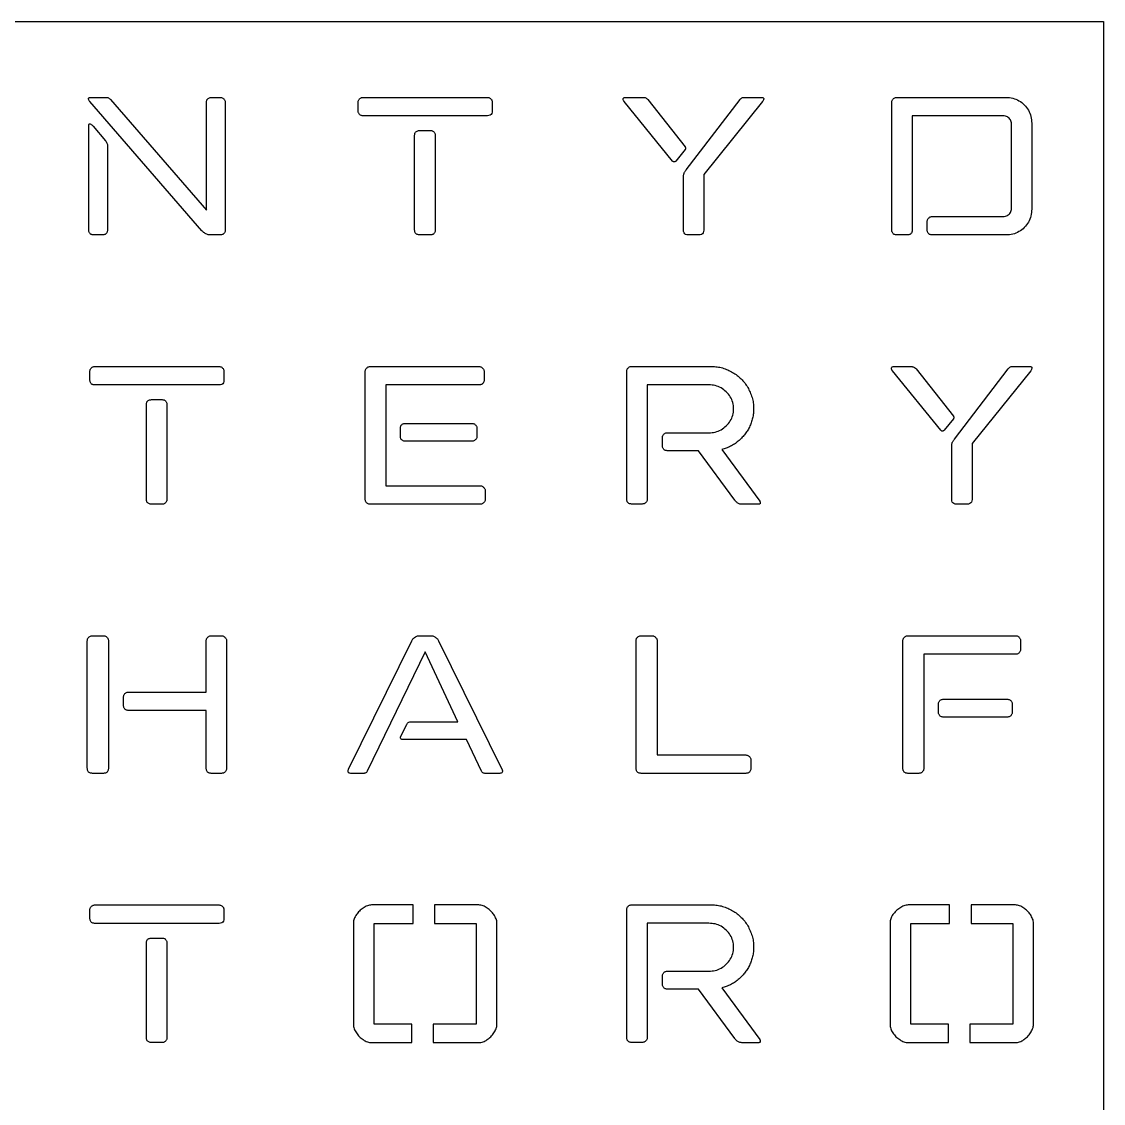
# Model space of a CAD drawing. Extents: x 0.1 to 64.9, y 0.1 to 64.9.
# Drawn here: x 32.5 to 64.91, y 32.49 to 64.9 of the extents above; entities that cross this region are included whole.
import ezdxf

# ---------------------------------------------------------------- set-up
doc = ezdxf.new("R2010")
doc.units = 0
doc.layers.add('Layer_2', color=7, linetype='CONTINUOUS')

msp = doc.modelspace()

# ---------------------------------------------------------------- linework, layer by layer
at = {"layer": 'Layer_2', "color": 7}
msp.add_lwpolyline([(0.090024, 64.89659), (64.90907, 64.89659), (64.90907, 0.09001), (0.090024, 0.09001)], close=True, dxfattribs=at)
for points in [[(34.559629, 62.627434), (35.046976, 62.627434)], [(35.166816, 62.563532), (38.034979, 59.248606), (38.034979, 62.475666)], [(38.186775, 62.627434), (38.450422, 62.627434)], [(42.725176, 62.627434), (46.456182, 62.627434)], [(50.587128, 62.627434), (51.138389, 62.627434)], [(51.258229, 62.563532), (52.376734, 61.141708)], [(52.40869, 60.45476), (54.022531, 62.563532)], [(54.13438, 62.627434), (54.669666, 62.627434)], [(58.712729, 62.627434), (61.988345, 62.627434)], [(37.899161, 58.633548), (34.54365, 62.499629)], [(38.60222, 62.475666), (38.60222, 58.649523)], [(42.581367, 62.228045), (42.581367, 62.483654)], [(46.599991, 62.483654), (46.599991, 62.228045)], [(52.001236, 60.718356), (50.55517, 62.499629)], [(54.693633, 62.499629), (52.935984, 60.318967)], [(58.56892, 58.649523), (58.56892, 62.475666)], [(46.456182, 62.076277), (42.725176, 62.076277)], [(61.908452, 62.076277), (59.184097, 62.076277), (59.184097, 58.649523)], [(34.511693, 58.649523), (34.511693, 61.788718)], [(34.639522, 61.764754), (35.015019, 61.325427)], [(44.426898, 61.63695), (44.746472, 61.63695)], [(62.156121, 59.30452), (62.156121, 61.828656)], [(62.763309, 61.85262), (62.763309, 59.280557)], [(44.275102, 58.649523), (44.275102, 61.49317)], [(44.890279, 61.49317), (44.890279, 58.649523)], [(35.070944, 61.197622), (35.070944, 58.649523)], [(52.376734, 61.06183), (52.097107, 60.718356)], [(52.935984, 60.318967), (52.935984, 58.649523)], [(52.328796, 58.649523), (52.328796, 60.263053)], [(59.775307, 59.056899), (61.908452, 59.056899)], [(59.6315, 58.649523), (59.6315, 58.905132)], [(34.927137, 58.505743), (34.6555, 58.505743)], [(38.450422, 58.505743), (38.154817, 58.505743)], [(44.746472, 58.505743), (44.426898, 58.505743)], [(52.784188, 58.505743), (52.472605, 58.505743)], [(59.04029, 58.505743), (58.712729, 58.505743)], [(61.988345, 58.505743), (59.775307, 58.505743)], [(34.687455, 54.563798), (38.418462, 54.563798)], [(42.936892, 54.563798), (46.204521, 54.563798)], [(50.77088, 54.567786), (53.167674, 54.567786)], [(58.624845, 54.563798), (59.176109, 54.563798)], [(59.295947, 54.499896), (60.414451, 53.078072)], [(60.446407, 52.391124), (62.060248, 54.499896)], [(62.1721, 54.563798), (62.707383, 54.563798)], [(34.543648, 54.164409), (34.543648, 54.420018)], [(38.562269, 54.420018), (38.562269, 54.164409)], [(42.793085, 50.585887), (42.793085, 54.41203)], [(46.356317, 54.41203), (46.356317, 54.156422)], [(50.627077, 50.589875), (50.627073, 54.416018)], [(60.038953, 52.65472), (58.592887, 54.435994)], [(62.73135, 54.435994), (60.973702, 52.255332)], [(38.418462, 54.012642), (34.687455, 54.012642)], [(46.204521, 54.012642), (43.408262, 54.012642), (43.408262, 50.993264)], [(53.087785, 54.01663), (51.242254, 54.01663), (51.242254, 50.589875)], [(36.389178, 53.573314), (36.70875, 53.573314)], [(36.237382, 50.585887), (36.237382, 53.429534)], [(36.852559, 53.429534), (36.852559, 50.585887)], [(43.991481, 52.862403), (45.996799, 52.862403)], [(60.414451, 52.998195), (60.134824, 52.65472)], [(43.847674, 52.471002), (43.847674, 52.718623)], [(46.140606, 52.718623), (46.140606, 52.471002)], [(51.841453, 52.578831), (53.087785, 52.578831)], [(45.996799, 52.327222), (43.991481, 52.327222)], [(51.697644, 52.18743), (51.697644, 52.435051)], [(60.366516, 50.585887), (60.366516, 52.199417)], [(60.973702, 52.255332), (60.973702, 50.585887)], [(53.862747, 50.565912), (52.776202, 52.04365), (51.841453, 52.04365)], [(53.479257, 52.083589), (54.613739, 50.533961)], [(43.408262, 50.993264), (46.244468, 50.993264)], [(46.388275, 50.841496), (46.388275, 50.585887)], [(36.70875, 50.442107), (36.389178, 50.442107)], [(46.244468, 50.442107), (42.936892, 50.442107)], [(51.090459, 50.446095), (50.770884, 50.446095)], [(54.581786, 50.438108), (54.078458, 50.438108)], [(60.821906, 50.442107), (60.510323, 50.442107)], [(34.467752, 42.53024), (34.467752, 46.348395)], [(34.619549, 46.500162), (34.9551, 46.500162)], [(35.098908, 46.348395), (35.098908, 42.53024)], [(35.698106, 44.814742), (38.030984, 44.814742), (38.030984, 46.348395)], [(38.174791, 46.500162), (38.486375, 46.500162)], [(38.638171, 46.348395), (38.638171, 42.53024)], [(42.293768, 42.506276), (44.187216, 46.348395)], [(44.402927, 46.500162), (44.778424, 46.500162)], [(44.994135, 46.348395), (46.887602, 42.506276)], [(50.906701, 42.53024), (50.906701, 46.356383)], [(51.058497, 46.500162), (51.38606, 46.500162)], [(51.537856, 46.356383), (51.537856, 42.929628), (54.198295, 42.929628)], [(58.904472, 42.522253), (58.904472, 46.348395)], [(59.048281, 46.500162), (62.28395, 46.500162)], [(62.427757, 46.348395), (62.427757, 46.100774)], [(44.155272, 43.920112), (45.569379, 43.920112), (44.594684, 46.020896), (42.853016, 42.442374)], [(62.28395, 45.949006), (59.52764, 45.949006), (59.52764, 42.522253)], [(35.554298, 44.407366), (35.554298, 44.662975)], [(59.967052, 44.215659), (59.967052, 44.455293)], [(60.118848, 44.599073), (62.028292, 44.599073)], [(62.18009, 44.455293), (62.18009, 44.215659)], [(38.030984, 42.53024), (38.030984, 44.263586), (35.698106, 44.263586)], [(43.859669, 43.488773), (44.035434, 43.840234)], [(62.028292, 44.063892), (60.118848, 44.063892)], [(46.280418, 42.442374), (45.825026, 43.392918), (43.907593, 43.392918)], [(54.350093, 42.777859), (54.350093, 42.53024)], [(34.9551, 42.378471), (34.619549, 42.378471)], [(38.486375, 42.378471), (38.174791, 42.378471)], [(42.757144, 42.378471), (42.357679, 42.378471)], [(46.823691, 42.378471), (46.37629, 42.378471)], [(54.198295, 42.378471), (51.058497, 42.378471)], [(59.383831, 42.378471), (59.048281, 42.378471)], [(34.543647, 38.037138), (34.543647, 38.292747)], [(34.687454, 38.436526), (38.418462, 38.436526)], [(38.562269, 38.292747), (38.562269, 38.037138)], [(42.985116, 34.314816), (44.192088, 34.314816), (44.192088, 34.866022), (43.064834, 34.866022), (43.064834, 37.885334), (44.226573, 37.885334), (44.226573, 38.43654), (42.985116, 38.43654)], [(44.870142, 38.43654), (44.870142, 37.885334), (46.116526, 37.885334), (46.116526, 34.866022), (44.83297, 34.866022), (44.83297, 34.314816), (46.196692, 34.314816)], [(46.196692, 38.43654), (44.870142, 38.43654)], [(50.627073, 34.462606), (50.627073, 38.288749)], [(50.77088, 38.440516), (53.167674, 38.440516)], [(59.06055, 34.314816), (60.267522, 34.314816), (60.267522, 34.866022), (59.140268, 34.866022), (59.140268, 37.885334), (60.302007, 37.885334), (60.302007, 38.43654), (59.06055, 38.43654)], [(60.945576, 38.43654), (60.945576, 37.885334), (62.19196, 37.885334), (62.19196, 34.866022), (60.908404, 34.866022), (60.908404, 34.314816), (62.272126, 34.314816)], [(62.272126, 38.43654), (60.945576, 38.43654)], [(38.418462, 37.885371), (34.687454, 37.885371)], [(42.441419, 37.893395), (42.441419, 34.857961)], [(46.739942, 34.857961), (46.739942, 37.893395)], [(53.087786, 37.889361), (51.24225, 37.889361), (51.24225, 34.462606)], [(58.516853, 37.893395), (58.516853, 34.857961)], [(62.815376, 34.857961), (62.815376, 37.893395)], [(36.23738, 34.458616), (36.23738, 37.302264)], [(36.389178, 37.446043), (36.70875, 37.446043)], [(36.852557, 37.302264), (36.852557, 34.458616)], [(51.697645, 36.06016), (51.697645, 36.307782)], [(51.841454, 36.451561), (53.087786, 36.451561)], [(53.862749, 34.438644), (52.776203, 35.91638), (51.841454, 35.91638)], [(53.479257, 35.95632), (54.61374, 34.406692)], [(36.70875, 34.314837), (36.389178, 34.314837)], [(51.090454, 34.318827), (50.77088, 34.318827)], [(54.581787, 34.310839), (54.078459, 34.310839)]]:
    msp.add_lwpolyline(points, dxfattribs=at)
for points, knots in [([(34.54365, 62.499629), (34.535716, 62.508423), (34.520561, 62.525221), (34.506962, 62.555874), (34.50191, 62.584368), (34.507142, 62.611453), (34.530887, 62.626379), (34.5491, 62.627047), (34.559629, 62.627434)], [0, 0, 0, 0, 0.035348, 0.067521, 0.098901, 0.121942, 0.14485, 0.176235, 0.176235, 0.176235, 0.176235]), ([(35.046976, 62.627434), (35.059934, 62.625854), (35.087999, 62.622433), (35.128918, 62.598484), (35.153407, 62.575898), (35.166816, 62.563532)], [0, 0, 0, 0, 0.038826, 0.084097, 0.138879, 0.138879, 0.138879, 0.138879]), ([(38.034979, 62.475666), (38.03574, 62.489102), (38.037204, 62.514937), (38.05112, 62.55105), (38.075231, 62.582158), (38.10702, 62.607143), (38.145624, 62.624523), (38.172989, 62.626459), (38.186775, 62.627434)], [0, 0, 0, 0, 0.040185, 0.077271, 0.114018, 0.156993, 0.197554, 0.238734, 0.238734, 0.238734, 0.238734]), ([(38.450422, 62.627434), (38.463886, 62.626477), (38.490088, 62.624616), (38.526979, 62.60782), (38.554024, 62.579248), (38.582599, 62.552211), (38.599401, 62.515326), (38.601263, 62.489127), (38.60222, 62.475666)], [0, 0, 0, 0, 0.0403, 0.078429, 0.118014, 0.157601, 0.195725, 0.236017, 0.236017, 0.236017, 0.236017]), ([(42.581367, 62.483654), (42.58218, 62.495611), (42.58378, 62.519138), (42.597901, 62.552536), (42.621691, 62.580747), (42.648803, 62.607651), (42.685461, 62.62466), (42.711695, 62.626492), (42.725176, 62.627434)], [0, 0, 0, 0, 0.035778, 0.070392, 0.106436, 0.146022, 0.184151, 0.224452, 0.224452, 0.224452, 0.224452]), ([(46.456182, 62.627434), (46.469663, 62.626492), (46.495898, 62.62466), (46.532555, 62.607651), (46.559667, 62.580747), (46.583457, 62.552536), (46.597579, 62.519138), (46.599178, 62.495611), (46.599991, 62.483654)], [0, 0, 0, 0, 0.040301, 0.07843, 0.118016, 0.15406, 0.188674, 0.224452, 0.224452, 0.224452, 0.224452]), ([(50.55517, 62.499629), (50.548758, 62.507002), (50.536029, 62.521635), (50.525533, 62.549729), (50.521625, 62.578235), (50.526924, 62.607881), (50.554, 62.626137), (50.575045, 62.626961), (50.587128, 62.627434)], [0, 0, 0, 0, 0.029115, 0.057792, 0.088176, 0.115733, 0.142362, 0.178267, 0.178267, 0.178267, 0.178267]), ([(51.138389, 62.627434), (51.151347, 62.625854), (51.179412, 62.622433), (51.220332, 62.598485), (51.244821, 62.575898), (51.258229, 62.563532)], [0, 0, 0, 0, 0.038827, 0.084098, 0.138879, 0.138879, 0.138879, 0.138879]), ([(54.022531, 62.563532), (54.033083, 62.576041), (54.052887, 62.59952), (54.092235, 62.623219), (54.120498, 62.626046), (54.13438, 62.627434)], [0, 0, 0, 0, 0.048972, 0.09191, 0.133357, 0.133357, 0.133357, 0.133357]), ([(54.669666, 62.627434), (54.681817, 62.62695), (54.702979, 62.626107), (54.729338, 62.607966), (54.736045, 62.582793), (54.727988, 62.559161), (54.713888, 62.532794), (54.701173, 62.511975), (54.693633, 62.499629)], [0, 0, 0, 0, 0.035905, 0.062533, 0.09009, 0.106671, 0.136441, 0.179823, 0.179823, 0.179823, 0.179823]), ([(58.56892, 62.475666), (58.569683, 62.489101), (58.57115, 62.514934), (58.585045, 62.551063), (58.609094, 62.581924), (58.639662, 62.606576), (58.675333, 62.624293), (58.700414, 62.6264), (58.712729, 62.627434)], [0, 0, 0, 0, 0.040185, 0.077271, 0.114018, 0.1563, 0.194429, 0.231213, 0.231213, 0.231213, 0.231213]), ([(61.988345, 62.627434), (62.058045, 62.623041), (62.194092, 62.614468), (62.385155, 62.534918), (62.545496, 62.409669), (62.670772, 62.249362), (62.75034, 62.058332), (62.758916, 61.922307), (62.763309, 61.85262)], [0, 0, 0, 0, 0.208322, 0.406624, 0.609738, 0.812842, 1.011117, 1.2194, 1.2194, 1.2194, 1.2194]), ([(42.725176, 62.076277), (42.711719, 62.077023), (42.685842, 62.078457), (42.649981, 62.092578), (42.618569, 62.115348), (42.59812, 62.149215), (42.583679, 62.187294), (42.582147, 62.214296), (42.581367, 62.228045)], [0, 0, 0, 0, 0.040193, 0.077285, 0.114034, 0.154407, 0.19399, 0.235057, 0.235057, 0.235057, 0.235057]), ([(46.599991, 62.228045), (46.598283, 62.198799), (46.595187, 62.145803), (46.536112, 62.082114), (46.484193, 62.078323), (46.456182, 62.076277)], [0, 0, 0, 0, 0.085816, 0.15551, 0.237164, 0.237164, 0.237164, 0.237164]), ([(62.156121, 61.828656), (62.154701, 61.850794), (62.151922, 61.894107), (62.126287, 61.954997), (62.086075, 62.006247), (62.034815, 62.046451), (61.973914, 62.072079), (61.930593, 62.074857), (61.908452, 62.076277)], [0, 0, 0, 0, 0.066161, 0.129452, 0.194611, 0.259771, 0.323071, 0.389245, 0.389245, 0.389245, 0.389245]), ([(34.511693, 61.788718), (34.512004, 61.797716), (34.512537, 61.813147), (34.52408, 61.833262), (34.546579, 61.839092), (34.573526, 61.827515), (34.605131, 61.801945), (34.626855, 61.778452), (34.639522, 61.764754)], [0, 0, 0, 0, 0.026862, 0.046063, 0.064598, 0.090706, 0.13065, 0.186513, 0.186513, 0.186513, 0.186513]), ([(44.275102, 61.49317), (44.275848, 61.506625), (44.277282, 61.532497), (44.291407, 61.568351), (44.314182, 61.599756), (44.348054, 61.620201), (44.38614, 61.634638), (44.413146, 61.63617), (44.426898, 61.63695)], [0, 0, 0, 0, 0.040185, 0.077271, 0.114018, 0.154394, 0.193982, 0.235056, 0.235056, 0.235056, 0.235056]), ([(44.746472, 61.63695), (44.759915, 61.636194), (44.785763, 61.63474), (44.821816, 61.620758), (44.851517, 61.598197), (44.874083, 61.568502), (44.888069, 61.532455), (44.889523, 61.506611), (44.890279, 61.49317)], [0, 0, 0, 0, 0.040192, 0.077283, 0.114032, 0.150779, 0.187865, 0.22805, 0.22805, 0.22805, 0.22805]), ([(35.015019, 61.325427), (35.025869, 61.310405), (35.045788, 61.282828), (35.066497, 61.239495), (35.069544, 61.210806), (35.070944, 61.197622)], [0, 0, 0, 0, 0.055635, 0.102137, 0.14168, 0.14168, 0.14168, 0.14168]), ([(52.376734, 61.141708), (52.379935, 61.138018), (52.386289, 61.130695), (52.391632, 61.116701), (52.393274, 61.101769), (52.391632, 61.086837), (52.386289, 61.072843), (52.379935, 61.06552), (52.376734, 61.06183)], [0, 0, 0, 0, 0.014559, 0.028898, 0.04409, 0.059283, 0.073622, 0.088181, 0.088181, 0.088181, 0.088181]), ([(52.097107, 60.718356), (52.091983, 60.713652), (52.082459, 60.704906), (52.065964, 60.696422), (52.049172, 60.693428), (52.032379, 60.696422), (52.015884, 60.704906), (52.006359, 60.713652), (52.001236, 60.718356)], [0, 0, 0, 0, 0.020797, 0.038661, 0.054861, 0.071059, 0.088923, 0.109721, 0.109721, 0.109721, 0.109721]), ([(52.328796, 60.263053), (52.329295, 60.275226), (52.33028, 60.299251), (52.33853, 60.334343), (52.352148, 60.367174), (52.369265, 60.397929), (52.387742, 60.427434), (52.401738, 60.445691), (52.40869, 60.45476)], [0, 0, 0, 0, 0.036486, 0.07201, 0.107446, 0.142793, 0.177511, 0.211772, 0.211772, 0.211772, 0.211772]), ([(59.6315, 58.905132), (59.632263, 58.918566), (59.63373, 58.944399), (59.647624, 58.980528), (59.671672, 59.011391), (59.702241, 59.036042), (59.737911, 59.053759), (59.762992, 59.055865), (59.775307, 59.056899)], [0, 0, 0, 0, 0.040185, 0.077271, 0.114017, 0.1563, 0.194429, 0.231212, 0.231212, 0.231212, 0.231212]), ([(61.908452, 59.056899), (61.930593, 59.05832), (61.973914, 59.061098), (62.034815, 59.086726), (62.086075, 59.12693), (62.126287, 59.178179), (62.151922, 59.239069), (62.154701, 59.282383), (62.156121, 59.30452)], [0, 0, 0, 0, 0.066174, 0.129474, 0.194635, 0.259793, 0.323084, 0.389245, 0.389245, 0.389245, 0.389245]), ([(62.763309, 59.280557), (62.758916, 59.21087), (62.75034, 59.074844), (62.670772, 58.883815), (62.545496, 58.723507), (62.385155, 58.598258), (62.194092, 58.518709), (62.058045, 58.510135), (61.988345, 58.505743)], [0, 0, 0, 0, 0.208283, 0.406557, 0.609661, 0.812776, 1.011078, 1.2194, 1.2194, 1.2194, 1.2194]), ([(34.6555, 58.505743), (34.642057, 58.506499), (34.616208, 58.507953), (34.580155, 58.521935), (34.550454, 58.544496), (34.527889, 58.574191), (34.513903, 58.610238), (34.512449, 58.636082), (34.511693, 58.649523)], [0, 0, 0, 0, 0.040192, 0.077284, 0.114033, 0.150779, 0.187866, 0.228051, 0.228051, 0.228051, 0.228051]), ([(35.070944, 58.649523), (35.070188, 58.636082), (35.068735, 58.610238), (35.054748, 58.574191), (35.032183, 58.544496), (35.002482, 58.521935), (34.966429, 58.507953), (34.94058, 58.506499), (34.927137, 58.505743)], [0, 0, 0, 0, 0.040185, 0.077271, 0.114018, 0.150767, 0.187858, 0.228051, 0.228051, 0.228051, 0.228051]), ([(38.154817, 58.505743), (38.141432, 58.506505), (38.112525, 58.50815), (38.067289, 58.520369), (38.017848, 58.535134), (37.974031, 58.565327), (37.933197, 58.59662), (37.910388, 58.621366), (37.899161, 58.633548)], [0, 0, 0, 0, 0.040104, 0.086612, 0.140235, 0.193678, 0.24483, 0.294417, 0.294417, 0.294417, 0.294417]), ([(38.60222, 58.649523), (38.601281, 58.636043), (38.599452, 58.609808), (38.582405, 58.573187), (38.555452, 58.545804), (38.525969, 58.521745), (38.489658, 58.508005), (38.463846, 58.506517), (38.450422, 58.505743)], [0, 0, 0, 0, 0.040292, 0.078416, 0.118003, 0.154751, 0.191842, 0.232035, 0.232035, 0.232035, 0.232035]), ([(44.426898, 58.505743), (44.413146, 58.506523), (44.38614, 58.508055), (44.348054, 58.522492), (44.314182, 58.542937), (44.291407, 58.574342), (44.277282, 58.610196), (44.275848, 58.636068), (44.275102, 58.649523)], [0, 0, 0, 0, 0.041074, 0.080663, 0.121038, 0.157785, 0.194872, 0.235056, 0.235056, 0.235056, 0.235056]), ([(44.890279, 58.649523), (44.889523, 58.636082), (44.888069, 58.610238), (44.874082, 58.574191), (44.851517, 58.544496), (44.821816, 58.521935), (44.785763, 58.507953), (44.759915, 58.506499), (44.746472, 58.505743)], [0, 0, 0, 0, 0.040185, 0.077271, 0.114018, 0.150767, 0.187858, 0.22805, 0.22805, 0.22805, 0.22805]), ([(52.472605, 58.505743), (52.444744, 58.50756), (52.393703, 58.51089), (52.333947, 58.570629), (52.330615, 58.621666), (52.328796, 58.649523)], [0, 0, 0, 0, 0.081476, 0.149261, 0.230721, 0.230721, 0.230721, 0.230721]), ([(52.935984, 58.649523), (52.933937, 58.621517), (52.930143, 58.569602), (52.866439, 58.510545), (52.813438, 58.507451), (52.784188, 58.505743)], [0, 0, 0, 0, 0.081639, 0.151332, 0.237163, 0.237163, 0.237163, 0.237163]), ([(58.712729, 58.505743), (58.700441, 58.506563), (58.675721, 58.508214), (58.640635, 58.523048), (58.60651, 58.543323), (58.586229, 58.577442), (58.571391, 58.612521), (58.569741, 58.637237), (58.56892, 58.649523)], [0, 0, 0, 0, 0.036666, 0.073758, 0.113396, 0.15303, 0.190117, 0.226775, 0.226775, 0.226775, 0.226775]), ([(59.184097, 58.649523), (59.183269, 58.637248), (59.181603, 58.612555), (59.166883, 58.577303), (59.146643, 58.544715), (59.115498, 58.522031), (59.079621, 58.507926), (59.053746, 58.50649), (59.04029, 58.505743)], [0, 0, 0, 0, 0.036658, 0.073745, 0.113378, 0.150127, 0.187219, 0.227412, 0.227412, 0.227412, 0.227412]), ([(59.775307, 58.505743), (59.763019, 58.506563), (59.738299, 58.508214), (59.703214, 58.523049), (59.669088, 58.543323), (59.648808, 58.577443), (59.633971, 58.612522), (59.632321, 58.637237), (59.6315, 58.649523)], [0, 0, 0, 0, 0.036665, 0.073757, 0.113396, 0.153029, 0.190116, 0.226774, 0.226774, 0.226774, 0.226774]), ([(34.543648, 54.420018), (34.544461, 54.431976), (34.54606, 54.455502), (34.560182, 54.488901), (34.583972, 54.517111), (34.611083, 54.544015), (34.64774, 54.561024), (34.673975, 54.562857), (34.687455, 54.563798)], [0, 0, 0, 0, 0.035778, 0.070392, 0.106436, 0.146022, 0.184151, 0.224451, 0.224451, 0.224451, 0.224451]), ([(38.418462, 54.563798), (38.431943, 54.562857), (38.458177, 54.561025), (38.494834, 54.544016), (38.521945, 54.517111), (38.545735, 54.488901), (38.559856, 54.455502), (38.561456, 54.431976), (38.562269, 54.420018)], [0, 0, 0, 0, 0.0403, 0.078429, 0.118014, 0.154058, 0.188673, 0.22445, 0.22445, 0.22445, 0.22445]), ([(42.793085, 54.41203), (42.793848, 54.425465), (42.795315, 54.451298), (42.80921, 54.487427), (42.833259, 54.518288), (42.863827, 54.542941), (42.899496, 54.560658), (42.924577, 54.562764), (42.936892, 54.563798)], [0, 0, 0, 0, 0.040185, 0.077271, 0.114018, 0.1563, 0.194428, 0.231211, 0.231211, 0.231211, 0.231211]), ([(46.204521, 54.563798), (46.217985, 54.562842), (46.244187, 54.56098), (46.281078, 54.544184), (46.308123, 54.515613), (46.336698, 54.488575), (46.353499, 54.45169), (46.35536, 54.425492), (46.356317, 54.41203)], [0, 0, 0, 0, 0.040299, 0.078428, 0.118014, 0.1576, 0.195724, 0.236016, 0.236016, 0.236016, 0.236016]), ([(50.627073, 54.416018), (50.627847, 54.42944), (50.629335, 54.455248), (50.64308, 54.491553), (50.667142, 54.52103), (50.694532, 54.547978), (50.731159, 54.565019), (50.757398, 54.566847), (50.77088, 54.567786)], [0, 0, 0, 0, 0.040185, 0.077271, 0.114018, 0.153605, 0.191733, 0.232032, 0.232032, 0.232032, 0.232032]), ([(53.167674, 54.567786), (53.224925, 54.565571), (53.337553, 54.561213), (53.502429, 54.52661), (53.604368, 54.484747), (53.655022, 54.463945)], [0, 0, 0, 0, 0.171714, 0.33781, 0.501861, 0.501861, 0.501861, 0.501861]), ([(53.655022, 54.463945), (53.704845, 54.441038), (53.803482, 54.395689), (53.938506, 54.304163), (54.01584, 54.229616), (54.054487, 54.192361)], [0, 0, 0, 0, 0.16435, 0.325365, 0.486218, 0.486218, 0.486218, 0.486218]), ([(58.592887, 54.435994), (58.586475, 54.443366), (58.573746, 54.458), (58.56325, 54.486093), (58.559342, 54.514599), (58.564642, 54.544245), (58.591717, 54.562501), (58.612762, 54.563325), (58.624845, 54.563798)], [0, 0, 0, 0, 0.029115, 0.057792, 0.088176, 0.115733, 0.142362, 0.178267, 0.178267, 0.178267, 0.178267]), ([(59.176109, 54.563798), (59.189066, 54.562219), (59.217131, 54.558798), (59.258049, 54.534849), (59.282538, 54.512263), (59.295947, 54.499896)], [0, 0, 0, 0, 0.038825, 0.084096, 0.138877, 0.138877, 0.138877, 0.138877]), ([(62.060248, 54.499896), (62.0708, 54.512406), (62.090605, 54.535885), (62.129953, 54.559584), (62.158218, 54.56241), (62.1721, 54.563798)], [0, 0, 0, 0, 0.048972, 0.091911, 0.133359, 0.133359, 0.133359, 0.133359]), ([(62.707383, 54.563798), (62.719534, 54.563314), (62.740697, 54.562471), (62.767055, 54.544331), (62.773763, 54.519157), (62.765706, 54.495525), (62.751606, 54.469158), (62.73889, 54.44834), (62.73135, 54.435994)], [0, 0, 0, 0, 0.035905, 0.062533, 0.09009, 0.10667, 0.13644, 0.179823, 0.179823, 0.179823, 0.179823]), ([(34.687455, 54.012642), (34.673998, 54.013387), (34.648121, 54.014821), (34.612261, 54.028943), (34.58085, 54.051713), (34.5604, 54.085579), (34.54596, 54.123658), (34.544428, 54.15066), (34.543648, 54.164409)], [0, 0, 0, 0, 0.040192, 0.077284, 0.114033, 0.154406, 0.193989, 0.235056, 0.235056, 0.235056, 0.235056]), ([(38.562269, 54.164409), (38.560561, 54.135164), (38.557465, 54.082167), (38.498391, 54.018479), (38.446473, 54.014687), (38.418462, 54.012642)], [0, 0, 0, 0, 0.085816, 0.155509, 0.237162, 0.237162, 0.237162, 0.237162]), ([(46.356317, 54.156422), (46.355283, 54.144109), (46.353176, 54.119032), (46.335455, 54.083369), (46.310798, 54.052806), (46.27993, 54.028762), (46.243795, 54.014871), (46.217958, 54.013404), (46.204521, 54.012642)], [0, 0, 0, 0, 0.036776, 0.0749, 0.11718, 0.153929, 0.19102, 0.231212, 0.231212, 0.231212, 0.231212]), ([(54.054487, 54.192361), (54.091749, 54.153721), (54.166308, 54.076405), (54.257852, 53.941407), (54.303212, 53.842787), (54.326123, 53.792972)], [0, 0, 0, 0, 0.160851, 0.321853, 0.486184, 0.486184, 0.486184, 0.486184]), ([(53.087785, 52.578831), (53.152667, 52.582976), (53.279895, 52.591106), (53.459714, 52.664903), (53.612, 52.782113), (53.73799, 52.928062), (53.815628, 53.106081), (53.838519, 53.29773), (53.815628, 53.489379), (53.73799, 53.667398), (53.612, 53.813347), (53.459714, 53.930557), (53.279895, 54.004354), (53.152667, 54.012484), (53.087785, 54.01663)], [0, 0, 0, 0, 0.194009, 0.38044, 0.572525, 0.766632, 0.952638, 1.145949, 1.339261, 1.525267, 1.719373, 1.911459, 2.09789, 2.291899, 2.291899, 2.291899, 2.291899]), ([(36.237382, 53.429534), (36.238128, 53.442989), (36.239562, 53.468861), (36.253687, 53.504716), (36.276463, 53.536121), (36.310334, 53.556565), (36.34842, 53.571002), (36.375426, 53.572534), (36.389178, 53.573314)], [0, 0, 0, 0, 0.040185, 0.077271, 0.114018, 0.154394, 0.193982, 0.235057, 0.235057, 0.235057, 0.235057]), ([(36.70875, 53.573314), (36.722193, 53.572558), (36.748042, 53.571105), (36.784096, 53.557122), (36.813797, 53.534562), (36.836363, 53.504867), (36.850349, 53.46882), (36.851803, 53.442975), (36.852559, 53.429534)], [0, 0, 0, 0, 0.040193, 0.077285, 0.114034, 0.150781, 0.187868, 0.228052, 0.228052, 0.228052, 0.228052]), ([(54.326123, 53.792972), (54.347006, 53.742329), (54.38903, 53.640412), (54.422455, 53.475561), (54.433141, 53.314077), (54.42483, 53.160147), (54.400948, 53.01803), (54.360751, 52.882083), (54.306527, 52.753363), (54.239717, 52.632708), (54.160178, 52.521354), (54.069223, 52.418887), (53.967221, 52.3257), (53.857444, 52.240777), (53.736279, 52.174246), (53.61075, 52.119515), (53.523108, 52.09557), (53.479257, 52.083589)], [0, 0, 0, 0, 0.164026, 0.330093, 0.501775, 0.648435, 0.791573, 0.933119, 1.072739, 1.209811, 1.346009, 1.482449, 1.620019, 1.760089, 1.897608, 2.03363, 2.16984, 2.16984, 2.16984, 2.16984]), ([(43.847674, 52.718623), (43.84843, 52.732063), (43.849884, 52.757908), (43.86387, 52.793955), (43.886436, 52.82365), (43.916136, 52.84621), (43.952189, 52.860193), (43.978038, 52.861647), (43.991481, 52.862403)], [0, 0, 0, 0, 0.040185, 0.077271, 0.114018, 0.150767, 0.187858, 0.22805, 0.22805, 0.22805, 0.22805]), ([(45.996799, 52.862403), (46.008758, 52.86159), (46.032288, 52.85999), (46.065692, 52.845872), (46.093909, 52.822087), (46.120818, 52.794982), (46.137831, 52.758331), (46.139664, 52.732101), (46.140606, 52.718623)], [0, 0, 0, 0, 0.035784, 0.070403, 0.106448, 0.146034, 0.184158, 0.22445, 0.22445, 0.22445, 0.22445]), ([(60.414451, 53.078072), (60.417652, 53.074383), (60.424006, 53.067059), (60.42935, 53.053066), (60.430992, 53.038134), (60.42935, 53.023201), (60.424006, 53.009208), (60.417652, 53.001884), (60.414451, 52.998195)], [0, 0, 0, 0, 0.014559, 0.028898, 0.04409, 0.059283, 0.073622, 0.088181, 0.088181, 0.088181, 0.088181]), ([(51.697644, 52.435051), (51.6984, 52.448491), (51.699854, 52.474336), (51.71384, 52.510383), (51.736406, 52.540078), (51.766107, 52.562639), (51.802161, 52.576621), (51.82801, 52.578075), (51.841453, 52.578831)], [0, 0, 0, 0, 0.040185, 0.077271, 0.114018, 0.150767, 0.187859, 0.228052, 0.228052, 0.228052, 0.228052]), ([(60.134824, 52.65472), (60.129701, 52.650016), (60.120177, 52.64127), (60.103681, 52.632786), (60.086889, 52.629792), (60.070097, 52.632787), (60.053601, 52.641271), (60.044077, 52.650016), (60.038953, 52.65472)], [0, 0, 0, 0, 0.020797, 0.038661, 0.054861, 0.071059, 0.088923, 0.109721, 0.109721, 0.109721, 0.109721]), ([(43.991481, 52.327222), (43.978038, 52.327978), (43.952189, 52.329431), (43.916137, 52.343414), (43.886436, 52.365975), (43.86387, 52.395669), (43.849884, 52.431716), (43.84843, 52.457561), (43.847674, 52.471002)], [0, 0, 0, 0, 0.040192, 0.077283, 0.114032, 0.150779, 0.187865, 0.22805, 0.22805, 0.22805, 0.22805]), ([(46.140606, 52.471002), (46.139664, 52.457524), (46.137831, 52.431293), (46.120818, 52.394642), (46.093909, 52.367537), (46.065692, 52.343752), (46.032288, 52.329634), (46.008758, 52.328035), (45.996799, 52.327222)], [0, 0, 0, 0, 0.040293, 0.078416, 0.118002, 0.154047, 0.188666, 0.22445, 0.22445, 0.22445, 0.22445]), ([(51.841453, 52.04365), (51.82801, 52.044406), (51.802161, 52.045859), (51.766107, 52.059842), (51.736406, 52.082403), (51.71384, 52.112098), (51.699854, 52.148144), (51.6984, 52.173989), (51.697644, 52.18743)], [0, 0, 0, 0, 0.040193, 0.077285, 0.114034, 0.150781, 0.187867, 0.228052, 0.228052, 0.228052, 0.228052]), ([(60.366516, 52.199417), (60.367015, 52.21159), (60.367999, 52.235615), (60.376248, 52.270707), (60.389865, 52.303539), (60.406982, 52.334294), (60.425459, 52.363798), (60.439455, 52.382056), (60.446407, 52.391124)], [0, 0, 0, 0, 0.036486, 0.07201, 0.107445, 0.142792, 0.17751, 0.211771, 0.211771, 0.211771, 0.211771]), ([(46.244468, 50.993264), (46.256472, 50.992255), (46.280422, 50.990242), (46.314283, 50.973014), (46.340128, 50.944852), (46.368684, 50.91806), (46.385449, 50.881151), (46.387316, 50.854956), (46.388275, 50.841496)], [0, 0, 0, 0, 0.035905, 0.071633, 0.110567, 0.150152, 0.188276, 0.228569, 0.228569, 0.228569, 0.228569]), ([(36.389178, 50.442107), (36.375426, 50.442887), (36.34842, 50.444419), (36.310334, 50.458856), (36.276463, 50.479301), (36.253687, 50.510706), (36.239562, 50.54656), (36.238128, 50.572433), (36.237382, 50.585887)], [0, 0, 0, 0, 0.041074, 0.080663, 0.121038, 0.157785, 0.194872, 0.235056, 0.235056, 0.235056, 0.235056]), ([(36.852559, 50.585887), (36.851803, 50.572447), (36.850349, 50.546602), (36.836363, 50.510555), (36.813797, 50.48086), (36.784096, 50.458299), (36.748042, 50.444317), (36.722193, 50.442863), (36.70875, 50.442107)], [0, 0, 0, 0, 0.040185, 0.077271, 0.114018, 0.150767, 0.187859, 0.228052, 0.228052, 0.228052, 0.228052]), ([(42.936892, 50.442107), (42.924604, 50.442928), (42.899884, 50.444578), (42.864799, 50.459413), (42.830675, 50.479688), (42.810394, 50.513807), (42.795556, 50.548886), (42.793905, 50.573601), (42.793085, 50.585887)], [0, 0, 0, 0, 0.036665, 0.073757, 0.113394, 0.153028, 0.190114, 0.226773, 0.226773, 0.226773, 0.226773]), ([(46.388275, 50.585887), (46.387239, 50.573576), (46.385128, 50.548503), (46.367437, 50.512812), (46.342806, 50.482543), (46.313234, 50.458747), (46.27999, 50.444492), (46.256439, 50.442911), (46.244468, 50.442107)], [0, 0, 0, 0, 0.036776, 0.0749, 0.11718, 0.153225, 0.187844, 0.223628, 0.223628, 0.223628, 0.223628]), ([(50.770884, 50.446095), (50.757442, 50.446851), (50.731593, 50.448305), (50.69554, 50.462287), (50.665839, 50.484848), (50.643274, 50.514543), (50.629287, 50.55059), (50.627834, 50.576435), (50.627077, 50.589875)], [0, 0, 0, 0, 0.040192, 0.077283, 0.114032, 0.150779, 0.187865, 0.22805, 0.22805, 0.22805, 0.22805]), ([(51.242254, 50.589875), (51.241315, 50.576395), (51.239487, 50.550161), (51.222441, 50.513539), (51.195489, 50.486156), (51.166005, 50.462098), (51.129695, 50.448357), (51.103882, 50.446869), (51.090459, 50.446095)], [0, 0, 0, 0, 0.040292, 0.078416, 0.118002, 0.15475, 0.191842, 0.232034, 0.232034, 0.232034, 0.232034]), ([(54.078458, 50.438108), (54.065648, 50.438812), (54.039024, 50.440276), (53.999005, 50.452315), (53.957081, 50.467575), (53.922937, 50.49829), (53.890219, 50.52967), (53.871923, 50.553807), (53.862747, 50.565912)], [0, 0, 0, 0, 0.038335, 0.079677, 0.125017, 0.170487, 0.215678, 0.261145, 0.261145, 0.261145, 0.261145]), ([(60.510323, 50.442107), (60.482462, 50.443925), (60.431422, 50.447254), (60.371666, 50.506994), (60.368334, 50.558031), (60.366516, 50.585887)], [0, 0, 0, 0, 0.081474, 0.149259, 0.23072, 0.23072, 0.23072, 0.23072]), ([(60.973702, 50.585887), (60.971655, 50.557881), (60.967861, 50.505966), (60.904156, 50.446909), (60.851156, 50.443815), (60.821906, 50.442107)], [0, 0, 0, 0, 0.081639, 0.151333, 0.237163, 0.237163, 0.237163, 0.237163]), ([(54.613739, 50.533961), (54.616959, 50.528458), (54.623455, 50.517358), (54.628541, 50.498128), (54.630627, 50.477476), (54.627286, 50.455057), (54.607131, 50.43928), (54.590935, 50.438531), (54.581786, 50.438108)], [0, 0, 0, 0, 0.019058, 0.038442, 0.058933, 0.081751, 0.102549, 0.129547, 0.129547, 0.129547, 0.129547]), ([(34.467752, 46.348395), (34.468513, 46.36183), (34.469977, 46.387666), (34.483893, 46.423779), (34.508004, 46.454887), (34.539793, 46.479872), (34.578398, 46.497251), (34.605763, 46.499187), (34.619549, 46.500162)], [0, 0, 0, 0, 0.040185, 0.077271, 0.114018, 0.156993, 0.197555, 0.238735, 0.238735, 0.238735, 0.238735]), ([(34.9551, 46.500162), (34.968582, 46.499223), (34.994821, 46.497395), (35.031449, 46.480354), (35.058839, 46.453407), (35.082901, 46.423929), (35.096645, 46.387624), (35.098134, 46.361816), (35.098908, 46.348395)], [0, 0, 0, 0, 0.0403, 0.078428, 0.118015, 0.154762, 0.191848, 0.232033, 0.232033, 0.232033, 0.232033]), ([(38.030984, 46.348395), (38.031747, 46.361829), (38.033214, 46.387662), (38.047109, 46.423791), (38.071158, 46.454653), (38.101726, 46.479305), (38.137396, 46.497022), (38.162476, 46.499128), (38.174791, 46.500162)], [0, 0, 0, 0, 0.040185, 0.077271, 0.114018, 0.156299, 0.194428, 0.231211, 0.231211, 0.231211, 0.231211]), ([(38.486375, 46.500162), (38.499838, 46.499206), (38.526041, 46.497344), (38.562932, 46.480548), (38.589977, 46.451978), (38.618552, 46.424939), (38.635353, 46.388055), (38.637215, 46.361856), (38.638171, 46.348395)], [0, 0, 0, 0, 0.0403, 0.078428, 0.118015, 0.1576, 0.195724, 0.236017, 0.236017, 0.236017, 0.236017]), ([(44.187216, 46.348395), (44.194765, 46.361996), (44.209665, 46.388837), (44.239588, 46.423896), (44.275844, 46.453994), (44.315515, 46.479453), (44.35904, 46.496868), (44.388584, 46.499086), (44.402927, 46.500162)], [0, 0, 0, 0, 0.046579, 0.091925, 0.137272, 0.187517, 0.233023, 0.275964, 0.275964, 0.275964, 0.275964]), ([(44.778424, 46.500162), (44.792462, 46.499102), (44.82086, 46.496958), (44.862303, 46.480061), (44.898489, 46.451242), (44.938073, 46.424825), (44.970747, 46.389334), (44.986343, 46.362034), (44.994135, 46.348395)], [0, 0, 0, 0, 0.042061, 0.085084, 0.131624, 0.180444, 0.227554, 0.274596, 0.274596, 0.274596, 0.274596]), ([(50.906701, 46.356383), (50.907503, 46.368352), (50.909082, 46.391902), (50.92336, 46.425125), (50.947227, 46.454935), (50.978718, 46.479898), (51.017353, 46.497245), (51.044713, 46.499185), (51.058497, 46.500162)], [0, 0, 0, 0, 0.035778, 0.070392, 0.106436, 0.14941, 0.189972, 0.231151, 0.231151, 0.231151, 0.231151]), ([(51.38606, 46.500162), (51.399522, 46.499203), (51.425721, 46.497337), (51.462636, 46.480577), (51.489435, 46.452024), (51.517601, 46.426186), (51.534833, 46.392331), (51.536847, 46.368385), (51.537856, 46.356383)], [0, 0, 0, 0, 0.040299, 0.078428, 0.118014, 0.156948, 0.192671, 0.22857, 0.22857, 0.22857, 0.22857]), ([(58.904472, 46.348395), (58.905235, 46.361829), (58.906702, 46.387662), (58.920597, 46.423791), (58.944646, 46.454653), (58.975214, 46.479305), (59.010885, 46.497022), (59.035966, 46.499128), (59.048281, 46.500162)], [0, 0, 0, 0, 0.040185, 0.077271, 0.114018, 0.1563, 0.194429, 0.231213, 0.231213, 0.231213, 0.231213]), ([(62.28395, 46.500162), (62.297433, 46.499223), (62.323672, 46.497395), (62.3603, 46.480354), (62.387688, 46.453406), (62.411751, 46.423929), (62.425495, 46.387624), (62.426983, 46.361816), (62.427757, 46.348395)], [0, 0, 0, 0, 0.0403, 0.078429, 0.118014, 0.154761, 0.191848, 0.232032, 0.232032, 0.232032, 0.232032]), ([(62.427757, 46.100774), (62.426977, 46.087024), (62.425445, 46.060023), (62.411005, 46.021943), (62.390555, 45.988077), (62.359145, 45.965307), (62.323285, 45.951185), (62.297408, 45.949752), (62.28395, 45.949006)], [0, 0, 0, 0, 0.041067, 0.08065, 0.121023, 0.157771, 0.194863, 0.235055, 0.235055, 0.235055, 0.235055]), ([(35.554298, 44.662975), (35.555072, 44.676396), (35.55656, 44.702204), (35.570305, 44.738509), (35.594367, 44.767987), (35.621757, 44.794934), (35.658385, 44.811975), (35.684623, 44.813803), (35.698106, 44.814742)], [0, 0, 0, 0, 0.040185, 0.077271, 0.114018, 0.153604, 0.191733, 0.232033, 0.232033, 0.232033, 0.232033]), ([(35.698106, 44.263586), (35.684663, 44.264342), (35.658813, 44.265795), (35.622761, 44.279778), (35.59306, 44.302339), (35.570494, 44.332034), (35.556508, 44.368081), (35.555054, 44.393925), (35.554298, 44.407366)], [0, 0, 0, 0, 0.040192, 0.077284, 0.114033, 0.150779, 0.187866, 0.228051, 0.228051, 0.228051, 0.228051]), ([(59.967052, 44.455293), (59.967798, 44.468747), (59.969232, 44.49462), (59.983356, 44.530473), (60.006131, 44.56188), (60.040004, 44.582323), (60.07809, 44.596761), (60.105096, 44.598292), (60.118848, 44.599073)], [0, 0, 0, 0, 0.040185, 0.077271, 0.114017, 0.154394, 0.193983, 0.235058, 0.235058, 0.235058, 0.235058]), ([(62.028292, 44.599073), (62.041716, 44.598299), (62.067529, 44.596811), (62.103841, 44.58307), (62.133325, 44.559012), (62.160277, 44.531629), (62.177323, 44.495007), (62.179151, 44.468773), (62.18009, 44.455293)], [0, 0, 0, 0, 0.040193, 0.077285, 0.114034, 0.15362, 0.191744, 0.232036, 0.232036, 0.232036, 0.232036]), ([(60.118848, 44.063892), (60.105082, 44.064662), (60.078048, 44.066174), (60.040167, 44.080755), (60.004451, 44.101282), (59.983918, 44.136993), (59.969335, 44.174866), (59.967822, 44.201896), (59.967052, 44.215659)], [0, 0, 0, 0, 0.041074, 0.080664, 0.12104, 0.161413, 0.200995, 0.242062, 0.242062, 0.242062, 0.242062]), ([(62.18009, 44.215659), (62.179115, 44.201876), (62.177179, 44.174516), (62.159795, 44.135917), (62.134805, 44.104135), (62.10369, 44.080029), (62.067571, 44.066116), (62.041731, 44.064653), (62.028292, 44.063892)], [0, 0, 0, 0, 0.041172, 0.081729, 0.124702, 0.16145, 0.198543, 0.238736, 0.238736, 0.238736, 0.238736]), ([(44.035434, 43.840234), (44.043315, 43.856003), (44.058443, 43.886271), (44.103422, 43.916058), (44.137415, 43.918716), (44.155272, 43.920112)], [0, 0, 0, 0, 0.052216, 0.100222, 0.153343, 0.153343, 0.153343, 0.153343]), ([(43.907593, 43.392918), (43.896731, 43.393632), (43.876832, 43.39494), (43.853937, 43.418082), (43.851074, 43.443423), (43.852203, 43.463415), (43.85464, 43.477001), (43.858046, 43.484973), (43.859669, 43.488773)], [0, 0, 0, 0, 0.031686, 0.058047, 0.089727, 0.104841, 0.118418, 0.130784, 0.130784, 0.130784, 0.130784]), ([(54.198295, 42.929628), (54.211759, 42.928672), (54.237962, 42.926811), (54.274853, 42.910014), (54.301899, 42.881444), (54.330474, 42.854405), (54.347275, 42.81752), (54.349136, 42.791321), (54.350093, 42.777859)], [0, 0, 0, 0, 0.040301, 0.07843, 0.118016, 0.157602, 0.195726, 0.236019, 0.236019, 0.236019, 0.236019]), ([(34.619549, 42.378471), (34.605783, 42.379241), (34.578748, 42.380753), (34.540868, 42.395334), (34.505153, 42.415862), (34.484618, 42.451572), (34.470035, 42.489446), (34.468522, 42.516476), (34.467752, 42.53024)], [0, 0, 0, 0, 0.041075, 0.080664, 0.12104, 0.161413, 0.200996, 0.242064, 0.242064, 0.242064, 0.242064]), ([(35.098908, 42.53024), (35.098127, 42.51649), (35.096595, 42.489488), (35.082155, 42.451409), (35.061705, 42.417542), (35.030294, 42.394772), (34.994434, 42.38065), (34.968557, 42.379217), (34.9551, 42.378471)], [0, 0, 0, 0, 0.041068, 0.080651, 0.121024, 0.157773, 0.194865, 0.235057, 0.235057, 0.235057, 0.235057]), ([(38.174791, 42.378471), (38.162502, 42.37929), (38.137781, 42.380939), (38.102711, 42.395788), (38.068306, 42.416133), (38.047838, 42.451559), (38.03327, 42.489449), (38.031755, 42.516477), (38.030984, 42.53024)], [0, 0, 0, 0, 0.036665, 0.073757, 0.113394, 0.153767, 0.193351, 0.234418, 0.234418, 0.234418, 0.234418]), ([(38.638171, 42.53024), (38.637196, 42.516456), (38.63526, 42.489095), (38.617876, 42.450497), (38.592886, 42.418714), (38.561771, 42.394608), (38.525652, 42.380696), (38.499813, 42.379232), (38.486375, 42.378471)], [0, 0, 0, 0, 0.041173, 0.08173, 0.124703, 0.161452, 0.198543, 0.238736, 0.238736, 0.238736, 0.238736]), ([(42.357679, 42.378471), (42.342245, 42.379299), (42.31455, 42.380786), (42.282145, 42.409699), (42.27549, 42.440269), (42.280067, 42.463245), (42.285784, 42.481815), (42.290778, 42.497116), (42.293768, 42.506276)], [0, 0, 0, 0, 0.045098, 0.080924, 0.121838, 0.131757, 0.151141, 0.180055, 0.180055, 0.180055, 0.180055]), ([(46.887602, 42.506276), (46.890591, 42.497117), (46.895586, 42.481818), (46.901303, 42.463248), (46.905878, 42.44027), (46.899225, 42.409699), (46.866819, 42.380786), (46.839124, 42.379299), (46.823691, 42.378471)], [0, 0, 0, 0, 0.028911, 0.048295, 0.058218, 0.099132, 0.134957, 0.180056, 0.180056, 0.180056, 0.180056]), ([(51.058497, 42.378471), (51.044731, 42.379241), (51.017697, 42.380753), (50.979817, 42.395334), (50.944102, 42.415862), (50.923568, 42.451572), (50.908984, 42.489446), (50.907471, 42.516476), (50.906701, 42.53024)], [0, 0, 0, 0, 0.041074, 0.080663, 0.121038, 0.161411, 0.200995, 0.242062, 0.242062, 0.242062, 0.242062]), ([(54.350093, 42.53024), (54.349118, 42.516456), (54.347182, 42.489096), (54.329798, 42.450497), (54.304808, 42.418714), (54.273693, 42.394608), (54.237574, 42.380696), (54.211733, 42.379232), (54.198295, 42.378471)], [0, 0, 0, 0, 0.041173, 0.08173, 0.124703, 0.161452, 0.198544, 0.238737, 0.238737, 0.238737, 0.238737]), ([(59.048281, 42.378471), (59.035993, 42.379291), (59.011273, 42.380941), (58.976187, 42.395776), (58.942062, 42.416051), (58.921781, 42.450171), (58.906943, 42.48525), (58.905292, 42.509966), (58.904472, 42.522253)], [0, 0, 0, 0, 0.036666, 0.073758, 0.113396, 0.15303, 0.190117, 0.226777, 0.226777, 0.226777, 0.226777]), ([(59.52764, 42.522253), (59.526604, 42.509941), (59.524493, 42.484867), (59.506802, 42.449176), (59.482171, 42.418907), (59.452599, 42.39511), (59.419354, 42.380855), (59.395802, 42.379274), (59.383831, 42.378471)], [0, 0, 0, 0, 0.036777, 0.074902, 0.117181, 0.153227, 0.187847, 0.223632, 0.223632, 0.223632, 0.223632]), ([(42.853016, 42.442374), (42.845629, 42.429841), (42.831698, 42.4062), (42.796743, 42.382173), (42.770489, 42.379718), (42.757144, 42.378471)], [0, 0, 0, 0, 0.043338, 0.081744, 0.121442, 0.121442, 0.121442, 0.121442]), ([(46.37629, 42.378471), (46.362945, 42.379718), (46.33669, 42.382172), (46.301735, 42.4062), (46.287804, 42.429841), (46.280418, 42.442374)], [0, 0, 0, 0, 0.039699, 0.078105, 0.121443, 0.121443, 0.121443, 0.121443]), ([(34.543647, 38.292747), (34.54446, 38.304704), (34.54606, 38.32823), (34.560181, 38.361629), (34.583971, 38.389839), (34.611083, 38.416743), (34.64774, 38.433752), (34.673974, 38.435585), (34.687454, 38.436526)], [0, 0, 0, 0, 0.035777, 0.070392, 0.106435, 0.146022, 0.18415, 0.22445, 0.22445, 0.22445, 0.22445]), ([(38.418462, 38.436526), (38.431943, 38.435585), (38.458177, 38.433752), (38.494834, 38.416743), (38.521945, 38.389839), (38.545735, 38.361629), (38.559857, 38.32823), (38.561456, 38.304704), (38.562269, 38.292747)], [0, 0, 0, 0, 0.040299, 0.078428, 0.118014, 0.154057, 0.188672, 0.224449, 0.224449, 0.224449, 0.224449]), ([(42.985116, 38.43654), (42.963661, 38.435278), (42.919934, 38.432706), (42.85472, 38.413073), (42.792786, 38.380702), (42.72982, 38.346353), (42.671161, 38.303165), (42.617946, 38.255095), (42.57002, 38.202566), (42.527949, 38.146035), (42.488074, 38.087232), (42.462161, 38.022646), (42.444626, 37.958204), (42.442478, 37.914801), (42.441419, 37.893395)], [0, 0, 0, 0, 0.064317, 0.131081, 0.202239, 0.273733, 0.346039, 0.420124, 0.488609, 0.558918, 0.631565, 0.700822, 0.766714, 0.83083, 0.83083, 0.83083, 0.83083]), ([(46.739942, 37.893395), (46.738685, 37.914809), (46.736125, 37.958424), (46.716436, 38.023455), (46.684244, 38.085109), (46.650002, 38.147031), (46.607296, 38.203834), (46.555858, 38.252491), (46.50719, 38.303921), (46.450377, 38.346618), (46.388444, 38.380853), (46.326776, 38.413039), (46.261733, 38.432724), (46.218111, 38.435283), (46.196692, 38.43654)], [0, 0, 0, 0, 0.064189, 0.130734, 0.20178, 0.272583, 0.342893, 0.413816, 0.48474, 0.555052, 0.625862, 0.696918, 0.763474, 0.827675, 0.827675, 0.827675, 0.827675]), ([(50.627073, 38.288749), (50.627847, 38.302171), (50.629336, 38.327979), (50.64308, 38.364283), (50.667142, 38.39376), (50.694532, 38.420707), (50.73116, 38.437749), (50.757398, 38.439577), (50.77088, 38.440516)], [0, 0, 0, 0, 0.040184, 0.07727, 0.114017, 0.153604, 0.191732, 0.232031, 0.232031, 0.232031, 0.232031]), ([(53.167674, 38.440516), (53.224925, 38.438301), (53.337553, 38.433943), (53.502429, 38.39934), (53.604368, 38.357477), (53.655022, 38.336676)], [0, 0, 0, 0, 0.171714, 0.33781, 0.50186, 0.50186, 0.50186, 0.50186]), ([(53.655022, 38.336676), (53.704846, 38.313769), (53.803482, 38.26842), (53.938506, 38.176894), (54.01584, 38.102347), (54.054487, 38.065092)], [0, 0, 0, 0, 0.16435, 0.325364, 0.486218, 0.486218, 0.486218, 0.486218]), ([(59.06055, 38.43654), (59.039095, 38.435278), (58.995368, 38.432706), (58.930154, 38.413073), (58.86822, 38.380702), (58.805254, 38.346353), (58.746595, 38.303165), (58.69338, 38.255095), (58.645454, 38.202566), (58.603383, 38.146035), (58.563508, 38.087232), (58.537595, 38.022646), (58.52006, 37.958204), (58.517912, 37.914801), (58.516853, 37.893395)], [0, 0, 0, 0, 0.064317, 0.131081, 0.202239, 0.273733, 0.346039, 0.420124, 0.488609, 0.558918, 0.631565, 0.700822, 0.766714, 0.83083, 0.83083, 0.83083, 0.83083]), ([(62.815376, 37.893395), (62.814119, 37.914809), (62.811559, 37.958424), (62.79187, 38.023455), (62.759678, 38.085109), (62.725436, 38.147031), (62.68273, 38.203834), (62.631292, 38.252491), (62.582624, 38.303921), (62.525811, 38.346618), (62.463878, 38.380853), (62.40221, 38.413039), (62.337167, 38.432724), (62.293545, 38.435283), (62.272126, 38.43654)], [0, 0, 0, 0, 0.064189, 0.130734, 0.20178, 0.272583, 0.342893, 0.413816, 0.48474, 0.555052, 0.625862, 0.696918, 0.763474, 0.827675, 0.827675, 0.827675, 0.827675]), ([(34.687454, 37.885371), (34.673997, 37.886116), (34.648121, 37.88755), (34.61226, 37.901672), (34.580849, 37.924442), (34.5604, 37.958308), (34.54596, 37.996387), (34.544427, 38.023388), (34.543647, 38.037138)], [0, 0, 0, 0, 0.040192, 0.077284, 0.114033, 0.154405, 0.193988, 0.235054, 0.235054, 0.235054, 0.235054]), ([(38.562269, 38.037138), (38.560561, 38.007892), (38.557465, 37.954896), (38.498391, 37.891208), (38.446473, 37.887416), (38.418462, 37.885371)], [0, 0, 0, 0, 0.085816, 0.155508, 0.237161, 0.237161, 0.237161, 0.237161]), ([(54.054487, 38.065092), (54.091749, 38.026452), (54.166308, 37.949136), (54.257853, 37.814138), (54.303212, 37.715518), (54.326124, 37.665703)], [0, 0, 0, 0, 0.160851, 0.321854, 0.486184, 0.486184, 0.486184, 0.486184]), ([(53.087786, 36.451561), (53.152667, 36.455707), (53.279896, 36.463836), (53.459714, 36.537634), (53.612, 36.654844), (53.73799, 36.800793), (53.815628, 36.978813), (53.838519, 37.170462), (53.815628, 37.36211), (53.73799, 37.540129), (53.612, 37.686077), (53.459714, 37.803288), (53.279896, 37.877085), (53.152667, 37.885215), (53.087786, 37.889361)], [0, 0, 0, 0, 0.194009, 0.38044, 0.572526, 0.766633, 0.952639, 1.14595, 1.339261, 1.525267, 1.719373, 1.911459, 2.09789, 2.291899, 2.291899, 2.291899, 2.291899]), ([(54.326124, 37.665703), (54.347006, 37.61506), (54.389031, 37.513143), (54.422456, 37.348292), (54.433142, 37.186809), (54.424831, 37.032879), (54.400949, 36.890761), (54.360752, 36.754813), (54.306528, 36.626094), (54.239717, 36.505439), (54.160178, 36.394085), (54.069223, 36.291617), (53.967221, 36.198431), (53.857444, 36.113509), (53.73628, 36.046977), (53.610751, 35.992246), (53.523109, 35.9683), (53.479257, 35.95632)], [0, 0, 0, 0, 0.164026, 0.330093, 0.501775, 0.648435, 0.791573, 0.93312, 1.07274, 1.209811, 1.346009, 1.48245, 1.62002, 1.760089, 1.897608, 2.033631, 2.16984, 2.16984, 2.16984, 2.16984]), ([(36.23738, 37.302264), (36.238126, 37.315719), (36.23956, 37.341591), (36.253685, 37.377444), (36.276461, 37.40885), (36.310333, 37.429294), (36.34842, 37.443731), (36.375426, 37.445263), (36.389178, 37.446043)], [0, 0, 0, 0, 0.040184, 0.07727, 0.114017, 0.154393, 0.193982, 0.235057, 0.235057, 0.235057, 0.235057]), ([(36.70875, 37.446043), (36.722193, 37.445287), (36.748041, 37.443834), (36.784094, 37.429851), (36.813795, 37.40729), (36.83636, 37.377595), (36.850347, 37.341549), (36.851801, 37.315704), (36.852557, 37.302264)], [0, 0, 0, 0, 0.040192, 0.077283, 0.114032, 0.150779, 0.187865, 0.228049, 0.228049, 0.228049, 0.228049]), ([(51.697645, 36.307782), (51.698401, 36.321222), (51.699855, 36.347067), (51.713841, 36.383113), (51.736407, 36.412808), (51.766108, 36.435369), (51.802161, 36.449351), (51.828011, 36.450805), (51.841454, 36.451561)], [0, 0, 0, 0, 0.040184, 0.07727, 0.114017, 0.150766, 0.187859, 0.228052, 0.228052, 0.228052, 0.228052]), ([(51.841454, 35.91638), (51.828011, 35.917136), (51.802161, 35.91859), (51.766108, 35.932573), (51.736407, 35.955133), (51.713841, 35.984828), (51.699855, 36.020875), (51.698401, 36.046719), (51.697645, 36.06016)], [0, 0, 0, 0, 0.040193, 0.077285, 0.114034, 0.150781, 0.187867, 0.228052, 0.228052, 0.228052, 0.228052]), ([(42.441419, 34.857961), (42.44248, 34.836557), (42.444631, 34.793155), (42.46214, 34.728694), (42.488243, 34.663975), (42.528251, 34.604172), (42.570828, 34.545748), (42.615369, 34.488698), (42.672423, 34.444094), (42.730801, 34.401303), (42.79062, 34.361136), (42.855522, 34.335156), (42.920177, 34.317946), (42.963673, 34.31585), (42.985116, 34.314816)], [0, 0, 0, 0, 0.064117, 0.130009, 0.199268, 0.27258, 0.344882, 0.416634, 0.488463, 0.560896, 0.634277, 0.703607, 0.769667, 0.833903, 0.833903, 0.833903, 0.833903]), ([(46.196692, 34.314816), (46.218099, 34.315845), (46.261489, 34.317931), (46.325973, 34.335192), (46.390618, 34.360995), (46.449412, 34.401), (46.505901, 34.44328), (46.558429, 34.491304), (46.606543, 34.544511), (46.649739, 34.60316), (46.684064, 34.666092), (46.716454, 34.727888), (46.736121, 34.792935), (46.738684, 34.836548), (46.739942, 34.857961)], [0, 0, 0, 0, 0.064119, 0.12997, 0.199194, 0.271908, 0.342351, 0.410914, 0.484998, 0.5573, 0.628786, 0.699834, 0.76638, 0.830568, 0.830568, 0.830568, 0.830568]), ([(58.516853, 34.857961), (58.517914, 34.836557), (58.520065, 34.793155), (58.537574, 34.728694), (58.563677, 34.663975), (58.603685, 34.604172), (58.646262, 34.545748), (58.690803, 34.488698), (58.747857, 34.444094), (58.806235, 34.401303), (58.866054, 34.361136), (58.930956, 34.335156), (58.995611, 34.317946), (59.039107, 34.31585), (59.06055, 34.314816)], [0, 0, 0, 0, 0.064117, 0.130009, 0.199268, 0.27258, 0.344882, 0.416634, 0.488463, 0.560896, 0.634277, 0.703607, 0.769667, 0.833903, 0.833903, 0.833903, 0.833903]), ([(62.272126, 34.314816), (62.293533, 34.315845), (62.336923, 34.317931), (62.401407, 34.335192), (62.466052, 34.360995), (62.524846, 34.401), (62.581335, 34.44328), (62.633863, 34.491304), (62.681977, 34.544511), (62.725173, 34.60316), (62.759498, 34.666092), (62.791888, 34.727888), (62.811555, 34.792935), (62.814118, 34.836548), (62.815376, 34.857961)], [0, 0, 0, 0, 0.064119, 0.12997, 0.199194, 0.271908, 0.342351, 0.410914, 0.484998, 0.5573, 0.628786, 0.699834, 0.76638, 0.830568, 0.830568, 0.830568, 0.830568]), ([(36.389178, 34.314837), (36.375426, 34.315617), (36.34842, 34.317148), (36.310333, 34.331586), (36.276461, 34.35203), (36.253685, 34.383435), (36.23956, 34.419289), (36.238126, 34.445161), (36.23738, 34.458616)], [0, 0, 0, 0, 0.041075, 0.080664, 0.12104, 0.157787, 0.194873, 0.235057, 0.235057, 0.235057, 0.235057]), ([(36.852557, 34.458616), (36.851801, 34.445175), (36.850347, 34.419331), (36.83636, 34.383284), (36.813795, 34.35359), (36.784094, 34.331029), (36.748041, 34.317046), (36.722193, 34.315592), (36.70875, 34.314837)], [0, 0, 0, 0, 0.040184, 0.07727, 0.114017, 0.150766, 0.187858, 0.228049, 0.228049, 0.228049, 0.228049]), ([(50.77088, 34.318827), (50.757437, 34.319582), (50.731589, 34.321036), (50.695536, 34.335019), (50.665835, 34.35758), (50.64327, 34.387274), (50.629283, 34.423321), (50.627829, 34.449165), (50.627073, 34.462606)], [0, 0, 0, 0, 0.040192, 0.077283, 0.114032, 0.150779, 0.187865, 0.228049, 0.228049, 0.228049, 0.228049]), ([(51.24225, 34.462606), (51.241311, 34.449126), (51.239483, 34.422892), (51.222437, 34.38627), (51.195485, 34.358887), (51.166001, 34.334829), (51.12969, 34.321088), (51.103878, 34.3196), (51.090454, 34.318827)], [0, 0, 0, 0, 0.040292, 0.078415, 0.118001, 0.15475, 0.191841, 0.232033, 0.232033, 0.232033, 0.232033]), ([(54.078459, 34.310839), (54.065649, 34.311543), (54.039025, 34.313007), (53.999006, 34.325046), (53.957081, 34.340305), (53.922938, 34.37102), (53.89022, 34.402401), (53.871925, 34.426538), (53.862749, 34.438644)], [0, 0, 0, 0, 0.038335, 0.079677, 0.125017, 0.170487, 0.215677, 0.261144, 0.261144, 0.261144, 0.261144]), ([(54.61374, 34.406692), (54.61696, 34.401189), (54.623455, 34.390089), (54.628542, 34.370859), (54.630627, 34.350208), (54.627287, 34.327789), (54.607131, 34.312011), (54.590935, 34.311262), (54.581787, 34.310839)], [0, 0, 0, 0, 0.019058, 0.038443, 0.058932, 0.081751, 0.102549, 0.129547, 0.129547, 0.129547, 0.129547])]:
    msp.add_open_spline(points, degree=3, knots=knots, dxfattribs=at)

doc.saveas('drawing.dxf')
